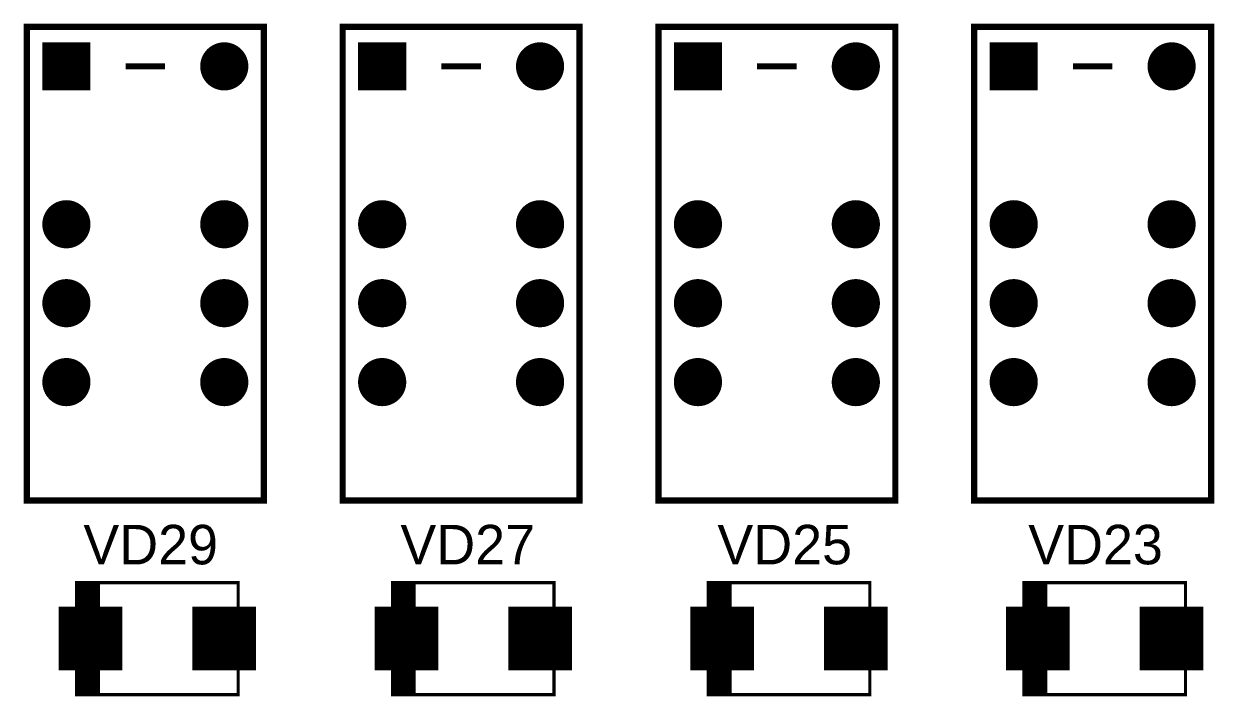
# Model space of a CAD drawing. Extents: x 25 to 880, y 8 to 306.
# Drawn here: x 117.92 to 165.79, y 149.16 to 176.2 of the extents above; entities that cross this region are included whole.
import ezdxf
from ezdxf.enums import TextEntityAlignment as Align

# ---------------------------------------------------------------- set-up
doc = ezdxf.new("R2010")
doc.units = 0
doc.header["$MEASUREMENT"] = 0
doc.layers.add('TOP', color=7, linetype='Continuous')

msp = doc.modelspace()

# ---------------------------------------------------------------- linework, layer by layer
at = {"layer": 'TOP'}
for points, const_width in [([(118.041, 176.0778), (127.566, 176.0778), (127.566, 157.0278), (118.041, 157.0278)], 0.25), ([(130.741, 176.0778), (140.266, 176.0778), (140.266, 157.0278), (130.741, 157.0278)], 0.25), ([(143.441, 176.0778), (152.966, 176.0778), (152.966, 157.0278), (143.441, 157.0278)], 0.25), ([(156.141, 176.0778), (165.666, 176.0778), (165.666, 157.0278), (156.141, 157.0278)], 0.25), ([(118.7222, 175.3965), (120.5347, 175.3965), (120.5347, 173.584), (118.7222, 173.584)], 0.125), ([(131.4222, 175.3965), (133.2347, 175.3965), (133.2347, 173.584), (131.4222, 173.584)], 0.125), ([(144.1222, 175.3965), (145.9347, 175.3965), (145.9347, 173.584), (144.1222, 173.584)], 0.125), ([(156.8222, 175.3965), (158.6347, 175.3965), (158.6347, 173.584), (156.8222, 173.584)], 0.125), ([(120.041, 149.219), (120.041, 153.724), (126.541, 153.724), (126.541, 149.219)], 0.125), ([(132.741, 149.219), (132.741, 153.724), (139.241, 153.724), (139.241, 149.219)], 0.125), ([(145.441, 149.219), (145.441, 153.724), (151.941, 153.724), (151.941, 149.219)], 0.125), ([(158.141, 149.219), (158.141, 153.724), (164.641, 153.724), (164.641, 149.219)], 0.125), ([(119.3847, 152.6903), (121.8222, 152.6903), (121.8222, 150.2528), (119.3847, 150.2528)], 0.125), ([(124.7597, 152.6903), (127.1972, 152.6903), (127.1972, 150.2528), (124.7597, 150.2528)], 0.125), ([(132.0847, 152.6903), (134.5222, 152.6903), (134.5222, 150.2528), (132.0847, 150.2528)], 0.125), ([(137.4597, 152.6903), (139.8972, 152.6903), (139.8972, 150.2528), (137.4597, 150.2528)], 0.125), ([(144.7847, 152.6903), (147.2222, 152.6903), (147.2222, 150.2528), (144.7847, 150.2528)], 0.125), ([(150.1597, 152.6903), (152.5972, 152.6903), (152.5972, 150.2528), (150.1597, 150.2528)], 0.125), ([(157.4847, 152.6903), (159.9222, 152.6903), (159.9222, 150.2528), (157.4847, 150.2528)], 0.125), ([(162.8597, 152.6903), (165.2972, 152.6903), (165.2972, 150.2528), (162.8597, 150.2528)], 0.125)]:
    msp.add_lwpolyline(points, close=True, dxfattribs=dict(at, const_width=const_width))
for points, const_width in [([(118.8035, 175.3965), (118.8035, 173.584)], 0.125), ([(118.9285, 175.3965), (118.9285, 173.584)], 0.125), ([(119.0535, 175.3965), (119.0535, 173.584)], 0.125), ([(119.1785, 175.3965), (119.1785, 173.584)], 0.125), ([(119.3035, 175.3965), (119.3035, 173.584)], 0.125), ([(119.4285, 175.3965), (119.4285, 173.584)], 0.125), ([(119.5535, 175.3965), (119.5535, 173.584)], 0.125), ([(119.6785, 175.3965), (119.6785, 173.584)], 0.125), ([(119.8035, 175.3965), (119.8035, 173.584)], 0.125), ([(119.9285, 175.3965), (119.9285, 173.584)], 0.125), ([(120.0535, 175.3965), (120.0535, 173.584)], 0.125), ([(120.1785, 175.3965), (120.1785, 173.584)], 0.125), ([(120.3035, 175.3965), (120.3035, 173.584)], 0.125), ([(120.4285, 175.3965), (120.4285, 173.584)], 0.125), ([(125.4285, 175.2103), (125.4285, 173.7703)], 0.125), ([(125.5535, 175.2903), (125.5535, 173.6903)], 0.125), ([(125.6785, 175.3453), (125.6785, 173.6353)], 0.125), ([(125.8035, 175.379), (125.8035, 173.6015)], 0.125), ([(125.9285, 175.394), (125.9285, 173.5865)], 0.125), ([(126.0535, 175.3928), (126.0535, 173.5878)], 0.125), ([(126.1785, 175.374), (126.1785, 173.6065)], 0.125), ([(126.3035, 175.3353), (126.3035, 173.6453)], 0.125), ([(126.4285, 175.2765), (126.4285, 173.704)], 0.125), ([(126.5535, 175.1903), (126.5535, 173.7903)], 0.125), ([(131.4285, 175.3965), (131.4285, 173.584)], 0.125), ([(131.5535, 175.3965), (131.5535, 173.584)], 0.125), ([(131.6785, 175.3965), (131.6785, 173.584)], 0.125), ([(131.8035, 175.3965), (131.8035, 173.584)], 0.125), ([(131.9285, 175.3965), (131.9285, 173.584)], 0.125), ([(132.0535, 175.3965), (132.0535, 173.584)], 0.125), ([(132.1785, 175.3965), (132.1785, 173.584)], 0.125), ([(132.3035, 175.3965), (132.3035, 173.584)], 0.125), ([(132.4285, 175.3965), (132.4285, 173.584)], 0.125), ([(132.5535, 175.3965), (132.5535, 173.584)], 0.125), ([(132.6785, 175.3965), (132.6785, 173.584)], 0.125), ([(132.8035, 175.3965), (132.8035, 173.584)], 0.125), ([(132.9285, 175.3965), (132.9285, 173.584)], 0.125), ([(133.0535, 175.3965), (133.0535, 173.584)], 0.125), ([(133.1785, 175.3965), (133.1785, 173.584)], 0.125), ([(138.1785, 175.2453), (138.1785, 173.7353)], 0.125), ([(138.3035, 175.3153), (138.3035, 173.6653)], 0.125), ([(138.4285, 175.3603), (138.4285, 173.6203)], 0.125), ([(138.5535, 175.3878), (138.5535, 173.5928)], 0.125), ([(138.6785, 175.3965), (138.6785, 173.584)], 0.125), ([(138.8035, 175.3878), (138.8035, 173.5928)], 0.125), ([(138.9285, 175.3603), (138.9285, 173.6203)], 0.125), ([(139.0535, 175.3153), (139.0535, 173.6653)], 0.125), ([(139.1785, 175.2453), (139.1785, 173.7353)], 0.125), ([(144.1785, 175.3965), (144.1785, 173.584)], 0.125), ([(144.3035, 175.3965), (144.3035, 173.584)], 0.125), ([(144.4285, 175.3965), (144.4285, 173.584)], 0.125), ([(144.5535, 175.3965), (144.5535, 173.584)], 0.125), ([(144.6785, 175.3965), (144.6785, 173.584)], 0.125), ([(144.8035, 175.3965), (144.8035, 173.584)], 0.125), ([(144.9285, 175.3965), (144.9285, 173.584)], 0.125), ([(145.0535, 175.3965), (145.0535, 173.584)], 0.125), ([(145.1785, 175.3965), (145.1785, 173.584)], 0.125), ([(145.3035, 175.3965), (145.3035, 173.584)], 0.125), ([(145.4285, 175.3965), (145.4285, 173.584)], 0.125), ([(145.5535, 175.3965), (145.5535, 173.584)], 0.125), ([(145.6785, 175.3965), (145.6785, 173.584)], 0.125), ([(145.8035, 175.3965), (145.8035, 173.584)], 0.125), ([(145.9285, 175.3965), (145.9285, 173.584)], 0.125), ([(150.8035, 175.1903), (150.8035, 173.7903)], 0.125), ([(150.9285, 175.2765), (150.9285, 173.704)], 0.125), ([(151.0535, 175.3353), (151.0535, 173.6453)], 0.125), ([(151.1785, 175.374), (151.1785, 173.6065)], 0.125), ([(151.3035, 175.3928), (151.3035, 173.5878)], 0.125), ([(151.4285, 175.394), (151.4285, 173.5865)], 0.125), ([(151.5535, 175.379), (151.5535, 173.6015)], 0.125), ([(151.6785, 175.3453), (151.6785, 173.6353)], 0.125), ([(151.8035, 175.2903), (151.8035, 173.6903)], 0.125), ([(151.9285, 175.2103), (151.9285, 173.7703)], 0.125), ([(156.9285, 175.3965), (156.9285, 173.584)], 0.125), ([(157.0535, 175.3965), (157.0535, 173.584)], 0.125), ([(157.1785, 175.3965), (157.1785, 173.584)], 0.125), ([(157.3035, 175.3965), (157.3035, 173.584)], 0.125), ([(157.4285, 175.3965), (157.4285, 173.584)], 0.125), ([(157.5535, 175.3965), (157.5535, 173.584)], 0.125), ([(157.6785, 175.3965), (157.6785, 173.584)], 0.125), ([(157.8035, 175.3965), (157.8035, 173.584)], 0.125), ([(157.9285, 175.3965), (157.9285, 173.584)], 0.125), ([(158.0535, 175.3965), (158.0535, 173.584)], 0.125), ([(158.1785, 175.3965), (158.1785, 173.584)], 0.125), ([(158.3035, 175.3965), (158.3035, 173.584)], 0.125), ([(158.4285, 175.3965), (158.4285, 173.584)], 0.125), ([(158.5535, 175.3965), (158.5535, 173.584)], 0.125), ([(163.5535, 175.2278), (163.5535, 173.7528)], 0.125), ([(163.6785, 175.3028), (163.6785, 173.6778)], 0.125), ([(163.8035, 175.3528), (163.8035, 173.6278)], 0.125), ([(163.9285, 175.384), (163.9285, 173.5965)], 0.125), ([(164.0535, 175.3953), (164.0535, 173.5853)], 0.125), ([(164.1785, 175.3903), (164.1785, 173.5903)], 0.125), ([(164.3035, 175.3678), (164.3035, 173.6128)], 0.125), ([(164.4285, 175.3253), (164.4285, 173.6553)], 0.125), ([(164.5535, 175.2615), (164.5535, 173.719)], 0.125), ([(164.6785, 175.169), (164.6785, 173.8115)], 0.125), ([(125.1785, 174.9153), (125.1785, 174.0653)], 0.125), ([(125.3035, 175.094), (125.3035, 173.8865)], 0.125), ([(126.6785, 175.0653), (126.6785, 173.9153)], 0.125), ([(126.8035, 174.8653), (126.8035, 174.1153)], 0.125), ([(137.8035, 174.7253), (137.8035, 174.2553)], 0.125), ([(137.9285, 174.9978), (137.9285, 173.9828)], 0.125), ([(138.0535, 175.1465), (138.0535, 173.834)], 0.125), ([(139.3035, 175.1465), (139.3035, 173.834)], 0.125), ([(139.4285, 174.9978), (139.4285, 173.9828)], 0.125), ([(139.5535, 174.7253), (139.5535, 174.2553)], 0.125), ([(150.5535, 174.8653), (150.5535, 174.1153)], 0.125), ([(150.6785, 175.0653), (150.6785, 173.9153)], 0.125), ([(152.0535, 175.094), (152.0535, 173.8865)], 0.125), ([(152.1785, 174.9153), (152.1785, 174.0653)], 0.125), ([(163.3035, 174.959), (163.3035, 174.0215)], 0.125), ([(163.4285, 175.1215), (163.4285, 173.859)], 0.125), ([(164.8035, 175.034), (164.8035, 173.9465)], 0.125), ([(164.9285, 174.804), (164.9285, 174.1765)], 0.125), ([(122.0097, 174.4903), (123.5972, 174.4903)], 0.25), ([(134.7097, 174.4903), (136.2972, 174.4903)], 0.25), ([(147.4097, 174.4903), (148.9972, 174.4903)], 0.25), ([(160.1097, 174.4903), (161.6972, 174.4903)], 0.25), ([(163.1785, 174.5965), (163.1785, 174.384)], 0.125), ([(119.3035, 168.9853), (119.3035, 167.2953)], 0.125), ([(119.4285, 169.024), (119.4285, 167.2565)], 0.125), ([(119.5535, 169.0428), (119.5535, 167.2378)], 0.125), ([(119.6785, 169.044), (119.6785, 167.2365)], 0.125), ([(119.8035, 169.029), (119.8035, 167.2515)], 0.125), ([(119.9285, 168.9953), (119.9285, 167.2853)], 0.125), ([(120.0535, 168.9403), (120.0535, 167.3403)], 0.125), ([(125.5535, 168.9403), (125.5535, 167.3403)], 0.125), ([(125.6785, 168.9953), (125.6785, 167.2853)], 0.125), ([(125.8035, 169.029), (125.8035, 167.2515)], 0.125), ([(125.9285, 169.044), (125.9285, 167.2365)], 0.125), ([(126.0535, 169.0428), (126.0535, 167.2378)], 0.125), ([(126.1785, 169.024), (126.1785, 167.2565)], 0.125), ([(126.3035, 168.9853), (126.3035, 167.2953)], 0.125), ([(131.9285, 168.9528), (131.9285, 167.3278)], 0.125), ([(132.0535, 169.0028), (132.0535, 167.2778)], 0.125), ([(132.1785, 169.034), (132.1785, 167.2465)], 0.125), ([(132.3035, 169.0453), (132.3035, 167.2353)], 0.125), ([(132.4285, 169.0403), (132.4285, 167.2403)], 0.125), ([(132.5535, 169.0178), (132.5535, 167.2628)], 0.125), ([(132.6785, 168.9753), (132.6785, 167.3053)], 0.125), ([(138.3035, 168.9653), (138.3035, 167.3153)], 0.125), ([(138.4285, 169.0103), (138.4285, 167.2703)], 0.125), ([(138.5535, 169.0378), (138.5535, 167.2428)], 0.125), ([(138.6785, 169.0465), (138.6785, 167.234)], 0.125), ([(138.8035, 169.0378), (138.8035, 167.2428)], 0.125), ([(138.9285, 169.0103), (138.9285, 167.2703)], 0.125), ([(139.0535, 168.9653), (139.0535, 167.3153)], 0.125), ([(144.6785, 168.9753), (144.6785, 167.3053)], 0.125), ([(144.8035, 169.0178), (144.8035, 167.2628)], 0.125), ([(144.9285, 169.0403), (144.9285, 167.2403)], 0.125), ([(145.0535, 169.0453), (145.0535, 167.2353)], 0.125), ([(145.1785, 169.034), (145.1785, 167.2465)], 0.125), ([(145.3035, 169.0028), (145.3035, 167.2778)], 0.125), ([(145.4285, 168.9528), (145.4285, 167.3278)], 0.125), ([(151.0535, 168.9853), (151.0535, 167.2953)], 0.125), ([(151.1785, 169.024), (151.1785, 167.2565)], 0.125), ([(151.3035, 169.0428), (151.3035, 167.2378)], 0.125), ([(151.4285, 169.044), (151.4285, 167.2365)], 0.125), ([(151.5535, 169.029), (151.5535, 167.2515)], 0.125), ([(151.6785, 168.9953), (151.6785, 167.2853)], 0.125), ([(151.8035, 168.9403), (151.8035, 167.3403)], 0.125), ([(157.3035, 168.9403), (157.3035, 167.3403)], 0.125), ([(157.4285, 168.9953), (157.4285, 167.2853)], 0.125), ([(157.5535, 169.029), (157.5535, 167.2515)], 0.125), ([(157.6785, 169.044), (157.6785, 167.2365)], 0.125), ([(157.8035, 169.0428), (157.8035, 167.2378)], 0.125), ([(157.9285, 169.024), (157.9285, 167.2565)], 0.125), ([(158.0535, 168.9853), (158.0535, 167.2953)], 0.125), ([(163.6785, 168.9528), (163.6785, 167.3278)], 0.125), ([(163.8035, 169.0028), (163.8035, 167.2778)], 0.125), ([(163.9285, 169.034), (163.9285, 167.2465)], 0.125), ([(164.0535, 169.0453), (164.0535, 167.2353)], 0.125), ([(164.1785, 169.0403), (164.1785, 167.2403)], 0.125), ([(164.3035, 169.0178), (164.3035, 167.2628)], 0.125), ([(164.4285, 168.9753), (164.4285, 167.3053)], 0.125), ([(118.8035, 168.5153), (118.8035, 167.7653)], 0.125), ([(118.9285, 168.7153), (118.9285, 167.5653)], 0.125), ([(119.0535, 168.8403), (119.0535, 167.4403)], 0.125), ([(119.1785, 168.9265), (119.1785, 167.354)], 0.125), ([(120.1785, 168.8603), (120.1785, 167.4203)], 0.125), ([(120.3035, 168.744), (120.3035, 167.5365)], 0.125), ([(120.4285, 168.5653), (120.4285, 167.7153)], 0.125), ([(125.1785, 168.5653), (125.1785, 167.7153)], 0.125), ([(125.3035, 168.744), (125.3035, 167.5365)], 0.125), ([(125.4285, 168.8603), (125.4285, 167.4203)], 0.125), ([(126.4285, 168.9265), (126.4285, 167.354)], 0.125), ([(126.5535, 168.8403), (126.5535, 167.4403)], 0.125), ([(126.6785, 168.7153), (126.6785, 167.5653)], 0.125), ([(126.8035, 168.5153), (126.8035, 167.7653)], 0.125), ([(131.5535, 168.609), (131.5535, 167.6715)], 0.125), ([(131.6785, 168.7715), (131.6785, 167.509)], 0.125), ([(131.8035, 168.8778), (131.8035, 167.4028)], 0.125), ([(132.8035, 168.9115), (132.8035, 167.369)], 0.125), ([(132.9285, 168.819), (132.9285, 167.4615)], 0.125), ([(133.0535, 168.684), (133.0535, 167.5965)], 0.125), ([(137.9285, 168.6478), (137.9285, 167.6328)], 0.125), ([(138.0535, 168.7965), (138.0535, 167.484)], 0.125), ([(138.1785, 168.8953), (138.1785, 167.3853)], 0.125), ([(139.1785, 168.8953), (139.1785, 167.3853)], 0.125), ([(139.3035, 168.7965), (139.3035, 167.484)], 0.125), ([(139.4285, 168.6478), (139.4285, 167.6328)], 0.125), ([(144.3035, 168.684), (144.3035, 167.5965)], 0.125), ([(144.4285, 168.819), (144.4285, 167.4615)], 0.125), ([(144.5535, 168.9115), (144.5535, 167.369)], 0.125), ([(145.5535, 168.8778), (145.5535, 167.4028)], 0.125), ([(145.6785, 168.7715), (145.6785, 167.509)], 0.125), ([(145.8035, 168.609), (145.8035, 167.6715)], 0.125), ([(150.5535, 168.5153), (150.5535, 167.7653)], 0.125), ([(150.6785, 168.7153), (150.6785, 167.5653)], 0.125), ([(150.8035, 168.8403), (150.8035, 167.4403)], 0.125), ([(150.9285, 168.9265), (150.9285, 167.354)], 0.125), ([(151.9285, 168.8603), (151.9285, 167.4203)], 0.125), ([(152.0535, 168.744), (152.0535, 167.5365)], 0.125), ([(152.1785, 168.5653), (152.1785, 167.7153)], 0.125), ([(156.9285, 168.5653), (156.9285, 167.7153)], 0.125), ([(157.0535, 168.744), (157.0535, 167.5365)], 0.125), ([(157.1785, 168.8603), (157.1785, 167.4203)], 0.125), ([(158.1785, 168.9265), (158.1785, 167.354)], 0.125), ([(158.3035, 168.8403), (158.3035, 167.4403)], 0.125), ([(158.4285, 168.7153), (158.4285, 167.5653)], 0.125), ([(158.5535, 168.5153), (158.5535, 167.7653)], 0.125), ([(163.3035, 168.609), (163.3035, 167.6715)], 0.125), ([(163.4285, 168.7715), (163.4285, 167.509)], 0.125), ([(163.5535, 168.8778), (163.5535, 167.4028)], 0.125), ([(164.5535, 168.9115), (164.5535, 167.369)], 0.125), ([(164.6785, 168.819), (164.6785, 167.4615)], 0.125), ([(164.8035, 168.684), (164.8035, 167.5965)], 0.125), ([(131.4285, 168.2465), (131.4285, 168.034)], 0.125), ([(133.1785, 168.454), (133.1785, 167.8265)], 0.125), ([(137.8035, 168.3753), (137.8035, 167.9053)], 0.125), ([(139.5535, 168.3753), (139.5535, 167.9053)], 0.125), ([(144.1785, 168.454), (144.1785, 167.8265)], 0.125), ([(145.9285, 168.2465), (145.9285, 168.034)], 0.125), ([(163.1785, 168.2465), (163.1785, 168.034)], 0.125), ([(164.9285, 168.454), (164.9285, 167.8265)], 0.125), ([(119.0535, 165.6653), (119.0535, 164.2653)], 0.125), ([(119.1785, 165.7515), (119.1785, 164.179)], 0.125), ([(119.3035, 165.8103), (119.3035, 164.1203)], 0.125), ([(119.4285, 165.849), (119.4285, 164.0815)], 0.125), ([(119.5535, 165.8678), (119.5535, 164.0628)], 0.125), ([(119.6785, 165.869), (119.6785, 164.0615)], 0.125), ([(119.8035, 165.854), (119.8035, 164.0765)], 0.125), ([(119.9285, 165.8203), (119.9285, 164.1103)], 0.125), ([(120.0535, 165.7653), (120.0535, 164.1653)], 0.125), ([(120.1785, 165.6853), (120.1785, 164.2453)], 0.125), ([(125.4285, 165.6853), (125.4285, 164.2453)], 0.125), ([(125.5535, 165.7653), (125.5535, 164.1653)], 0.125), ([(125.6785, 165.8203), (125.6785, 164.1103)], 0.125), ([(125.8035, 165.854), (125.8035, 164.0765)], 0.125), ([(125.9285, 165.869), (125.9285, 164.0615)], 0.125), ([(126.0535, 165.8678), (126.0535, 164.0628)], 0.125), ([(126.1785, 165.849), (126.1785, 164.0815)], 0.125), ([(126.3035, 165.8103), (126.3035, 164.1203)], 0.125), ([(126.4285, 165.7515), (126.4285, 164.179)], 0.125), ([(126.5535, 165.6653), (126.5535, 164.2653)], 0.125), ([(131.6785, 165.5965), (131.6785, 164.334)], 0.125), ([(131.8035, 165.7028), (131.8035, 164.2278)], 0.125), ([(131.9285, 165.7778), (131.9285, 164.1528)], 0.125), ([(132.0535, 165.8278), (132.0535, 164.1028)], 0.125), ([(132.1785, 165.859), (132.1785, 164.0715)], 0.125), ([(132.3035, 165.8703), (132.3035, 164.0603)], 0.125), ([(132.4285, 165.8653), (132.4285, 164.0653)], 0.125), ([(132.5535, 165.8428), (132.5535, 164.0878)], 0.125), ([(132.6785, 165.8003), (132.6785, 164.1303)], 0.125), ([(132.8035, 165.7365), (132.8035, 164.194)], 0.125), ([(132.9285, 165.644), (132.9285, 164.2865)], 0.125), ([(138.0535, 165.6215), (138.0535, 164.309)], 0.125), ([(138.1785, 165.7203), (138.1785, 164.2103)], 0.125), ([(138.3035, 165.7903), (138.3035, 164.1403)], 0.125), ([(138.4285, 165.8353), (138.4285, 164.0953)], 0.125), ([(138.5535, 165.8628), (138.5535, 164.0678)], 0.125), ([(138.6785, 165.8715), (138.6785, 164.059)], 0.125), ([(138.8035, 165.8628), (138.8035, 164.0678)], 0.125), ([(138.9285, 165.8353), (138.9285, 164.0953)], 0.125), ([(139.0535, 165.7903), (139.0535, 164.1403)], 0.125), ([(139.1785, 165.7203), (139.1785, 164.2103)], 0.125), ([(139.3035, 165.6215), (139.3035, 164.309)], 0.125), ([(144.4285, 165.644), (144.4285, 164.2865)], 0.125), ([(144.5535, 165.7365), (144.5535, 164.194)], 0.125), ([(144.6785, 165.8003), (144.6785, 164.1303)], 0.125), ([(144.8035, 165.8428), (144.8035, 164.0878)], 0.125), ([(144.9285, 165.8653), (144.9285, 164.0653)], 0.125), ([(145.0535, 165.8703), (145.0535, 164.0603)], 0.125), ([(145.1785, 165.859), (145.1785, 164.0715)], 0.125), ([(145.3035, 165.8278), (145.3035, 164.1028)], 0.125), ([(145.4285, 165.7778), (145.4285, 164.1528)], 0.125), ([(145.5535, 165.7028), (145.5535, 164.2278)], 0.125), ([(145.6785, 165.5965), (145.6785, 164.334)], 0.125), ([(150.8035, 165.6653), (150.8035, 164.2653)], 0.125), ([(150.9285, 165.7515), (150.9285, 164.179)], 0.125), ([(151.0535, 165.8103), (151.0535, 164.1203)], 0.125), ([(151.1785, 165.849), (151.1785, 164.0815)], 0.125), ([(151.3035, 165.8678), (151.3035, 164.0628)], 0.125), ([(151.4285, 165.869), (151.4285, 164.0615)], 0.125), ([(151.5535, 165.854), (151.5535, 164.0765)], 0.125), ([(151.6785, 165.8203), (151.6785, 164.1103)], 0.125), ([(151.8035, 165.7653), (151.8035, 164.1653)], 0.125), ([(151.9285, 165.6853), (151.9285, 164.2453)], 0.125), ([(157.1785, 165.6853), (157.1785, 164.2453)], 0.125), ([(157.3035, 165.7653), (157.3035, 164.1653)], 0.125), ([(157.4285, 165.8203), (157.4285, 164.1103)], 0.125), ([(157.5535, 165.854), (157.5535, 164.0765)], 0.125), ([(157.6785, 165.869), (157.6785, 164.0615)], 0.125), ([(157.8035, 165.8678), (157.8035, 164.0628)], 0.125), ([(157.9285, 165.849), (157.9285, 164.0815)], 0.125), ([(158.0535, 165.8103), (158.0535, 164.1203)], 0.125), ([(158.1785, 165.7515), (158.1785, 164.179)], 0.125), ([(158.3035, 165.6653), (158.3035, 164.2653)], 0.125), ([(163.4285, 165.5965), (163.4285, 164.334)], 0.125), ([(163.5535, 165.7028), (163.5535, 164.2278)], 0.125), ([(163.6785, 165.7778), (163.6785, 164.1528)], 0.125), ([(163.8035, 165.8278), (163.8035, 164.1028)], 0.125), ([(163.9285, 165.859), (163.9285, 164.0715)], 0.125), ([(164.0535, 165.8703), (164.0535, 164.0603)], 0.125), ([(164.1785, 165.8653), (164.1785, 164.0653)], 0.125), ([(164.3035, 165.8428), (164.3035, 164.0878)], 0.125), ([(164.4285, 165.8003), (164.4285, 164.1303)], 0.125), ([(164.5535, 165.7365), (164.5535, 164.194)], 0.125), ([(164.6785, 165.644), (164.6785, 164.2865)], 0.125), ([(118.8035, 165.3403), (118.8035, 164.5903)], 0.125), ([(118.9285, 165.5403), (118.9285, 164.3903)], 0.125), ([(120.3035, 165.569), (120.3035, 164.3615)], 0.125), ([(120.4285, 165.3903), (120.4285, 164.5403)], 0.125), ([(125.1785, 165.3903), (125.1785, 164.5403)], 0.125), ([(125.3035, 165.569), (125.3035, 164.3615)], 0.125), ([(126.6785, 165.5403), (126.6785, 164.3903)], 0.125), ([(126.8035, 165.3403), (126.8035, 164.5903)], 0.125), ([(131.5535, 165.434), (131.5535, 164.4965)], 0.125), ([(133.0535, 165.509), (133.0535, 164.4215)], 0.125), ([(133.1785, 165.279), (133.1785, 164.6515)], 0.125), ([(137.8035, 165.2003), (137.8035, 164.7303)], 0.125), ([(137.9285, 165.4728), (137.9285, 164.4578)], 0.125), ([(139.4285, 165.4728), (139.4285, 164.4578)], 0.125), ([(139.5535, 165.2003), (139.5535, 164.7303)], 0.125), ([(144.1785, 165.279), (144.1785, 164.6515)], 0.125), ([(144.3035, 165.509), (144.3035, 164.4215)], 0.125), ([(145.8035, 165.434), (145.8035, 164.4965)], 0.125), ([(150.5535, 165.3403), (150.5535, 164.5903)], 0.125), ([(150.6785, 165.5403), (150.6785, 164.3903)], 0.125), ([(152.0535, 165.569), (152.0535, 164.3615)], 0.125), ([(152.1785, 165.3903), (152.1785, 164.5403)], 0.125), ([(156.9285, 165.3903), (156.9285, 164.5403)], 0.125), ([(157.0535, 165.569), (157.0535, 164.3615)], 0.125), ([(158.4285, 165.5403), (158.4285, 164.3903)], 0.125), ([(158.5535, 165.3403), (158.5535, 164.5903)], 0.125), ([(163.3035, 165.434), (163.3035, 164.4965)], 0.125), ([(164.8035, 165.509), (164.8035, 164.4215)], 0.125), ([(164.9285, 165.279), (164.9285, 164.6515)], 0.125), ([(131.4285, 165.0715), (131.4285, 164.859)], 0.125), ([(145.9285, 165.0715), (145.9285, 164.859)], 0.125), ([(163.1785, 165.0715), (163.1785, 164.859)], 0.125), ([(118.9285, 162.3653), (118.9285, 161.2153)], 0.125), ([(119.0535, 162.4903), (119.0535, 161.0903)], 0.125), ([(119.1785, 162.5765), (119.1785, 161.004)], 0.125), ([(119.3035, 162.6353), (119.3035, 160.9453)], 0.125), ([(119.4285, 162.674), (119.4285, 160.9065)], 0.125), ([(119.5535, 162.6928), (119.5535, 160.8878)], 0.125), ([(119.6785, 162.694), (119.6785, 160.8865)], 0.125), ([(119.8035, 162.679), (119.8035, 160.9015)], 0.125), ([(119.9285, 162.6453), (119.9285, 160.9353)], 0.125), ([(120.0535, 162.5903), (120.0535, 160.9903)], 0.125), ([(120.1785, 162.5103), (120.1785, 161.0703)], 0.125), ([(120.3035, 162.394), (120.3035, 161.1865)], 0.125), ([(125.3035, 162.394), (125.3035, 161.1865)], 0.125), ([(125.4285, 162.5103), (125.4285, 161.0703)], 0.125), ([(125.5535, 162.5903), (125.5535, 160.9903)], 0.125), ([(125.6785, 162.6453), (125.6785, 160.9353)], 0.125), ([(125.8035, 162.679), (125.8035, 160.9015)], 0.125), ([(125.9285, 162.694), (125.9285, 160.8865)], 0.125), ([(126.0535, 162.6928), (126.0535, 160.8878)], 0.125), ([(126.1785, 162.674), (126.1785, 160.9065)], 0.125), ([(126.3035, 162.6353), (126.3035, 160.9453)], 0.125), ([(126.4285, 162.5765), (126.4285, 161.004)], 0.125), ([(126.5535, 162.4903), (126.5535, 161.0903)], 0.125), ([(126.6785, 162.3653), (126.6785, 161.2153)], 0.125), ([(131.5535, 162.259), (131.5535, 161.3215)], 0.125), ([(131.6785, 162.4215), (131.6785, 161.159)], 0.125), ([(131.8035, 162.5278), (131.8035, 161.0528)], 0.125), ([(131.9285, 162.6028), (131.9285, 160.9778)], 0.125), ([(132.0535, 162.6528), (132.0535, 160.9278)], 0.125), ([(132.1785, 162.684), (132.1785, 160.8965)], 0.125), ([(132.3035, 162.6953), (132.3035, 160.8853)], 0.125), ([(132.4285, 162.6903), (132.4285, 160.8903)], 0.125), ([(132.5535, 162.6678), (132.5535, 160.9128)], 0.125), ([(132.6785, 162.6253), (132.6785, 160.9553)], 0.125), ([(132.8035, 162.5615), (132.8035, 161.019)], 0.125), ([(132.9285, 162.469), (132.9285, 161.1115)], 0.125), ([(133.0535, 162.334), (133.0535, 161.2465)], 0.125), ([(137.9285, 162.2978), (137.9285, 161.2828)], 0.125), ([(138.0535, 162.4465), (138.0535, 161.134)], 0.125), ([(138.1785, 162.5453), (138.1785, 161.0353)], 0.125), ([(138.3035, 162.6153), (138.3035, 160.9653)], 0.125), ([(138.4285, 162.6603), (138.4285, 160.9203)], 0.125), ([(138.5535, 162.6878), (138.5535, 160.8928)], 0.125), ([(138.6785, 162.6965), (138.6785, 160.884)], 0.125), ([(138.8035, 162.6878), (138.8035, 160.8928)], 0.125), ([(138.9285, 162.6603), (138.9285, 160.9203)], 0.125), ([(139.0535, 162.6153), (139.0535, 160.9653)], 0.125), ([(139.1785, 162.5453), (139.1785, 161.0353)], 0.125), ([(139.3035, 162.4465), (139.3035, 161.134)], 0.125), ([(139.4285, 162.2978), (139.4285, 161.2828)], 0.125), ([(144.3035, 162.334), (144.3035, 161.2465)], 0.125), ([(144.4285, 162.469), (144.4285, 161.1115)], 0.125), ([(144.5535, 162.5615), (144.5535, 161.019)], 0.125), ([(144.6785, 162.6253), (144.6785, 160.9553)], 0.125), ([(144.8035, 162.6678), (144.8035, 160.9128)], 0.125), ([(144.9285, 162.6903), (144.9285, 160.8903)], 0.125), ([(145.0535, 162.6953), (145.0535, 160.8853)], 0.125), ([(145.1785, 162.684), (145.1785, 160.8965)], 0.125), ([(145.3035, 162.6528), (145.3035, 160.9278)], 0.125), ([(145.4285, 162.6028), (145.4285, 160.9778)], 0.125), ([(145.5535, 162.5278), (145.5535, 161.0528)], 0.125), ([(145.6785, 162.4215), (145.6785, 161.159)], 0.125), ([(145.8035, 162.259), (145.8035, 161.3215)], 0.125), ([(150.6785, 162.3653), (150.6785, 161.2153)], 0.125), ([(150.8035, 162.4903), (150.8035, 161.0903)], 0.125), ([(150.9285, 162.5765), (150.9285, 161.004)], 0.125), ([(151.0535, 162.6353), (151.0535, 160.9453)], 0.125), ([(151.1785, 162.674), (151.1785, 160.9065)], 0.125), ([(151.3035, 162.6928), (151.3035, 160.8878)], 0.125), ([(151.4285, 162.694), (151.4285, 160.8865)], 0.125), ([(151.5535, 162.679), (151.5535, 160.9015)], 0.125), ([(151.6785, 162.6453), (151.6785, 160.9353)], 0.125), ([(151.8035, 162.5903), (151.8035, 160.9903)], 0.125), ([(151.9285, 162.5103), (151.9285, 161.0703)], 0.125), ([(152.0535, 162.394), (152.0535, 161.1865)], 0.125), ([(157.0535, 162.394), (157.0535, 161.1865)], 0.125), ([(157.1785, 162.5103), (157.1785, 161.0703)], 0.125), ([(157.3035, 162.5903), (157.3035, 160.9903)], 0.125), ([(157.4285, 162.6453), (157.4285, 160.9353)], 0.125), ([(157.5535, 162.679), (157.5535, 160.9015)], 0.125), ([(157.6785, 162.694), (157.6785, 160.8865)], 0.125), ([(157.8035, 162.6928), (157.8035, 160.8878)], 0.125), ([(157.9285, 162.674), (157.9285, 160.9065)], 0.125), ([(158.0535, 162.6353), (158.0535, 160.9453)], 0.125), ([(158.1785, 162.5765), (158.1785, 161.004)], 0.125), ([(158.3035, 162.4903), (158.3035, 161.0903)], 0.125), ([(158.4285, 162.3653), (158.4285, 161.2153)], 0.125), ([(163.3035, 162.259), (163.3035, 161.3215)], 0.125), ([(163.4285, 162.4215), (163.4285, 161.159)], 0.125), ([(163.5535, 162.5278), (163.5535, 161.0528)], 0.125), ([(163.6785, 162.6028), (163.6785, 160.9778)], 0.125), ([(163.8035, 162.6528), (163.8035, 160.9278)], 0.125), ([(163.9285, 162.684), (163.9285, 160.8965)], 0.125), ([(164.0535, 162.6953), (164.0535, 160.8853)], 0.125), ([(164.1785, 162.6903), (164.1785, 160.8903)], 0.125), ([(164.3035, 162.6678), (164.3035, 160.9128)], 0.125), ([(164.4285, 162.6253), (164.4285, 160.9553)], 0.125), ([(164.5535, 162.5615), (164.5535, 161.019)], 0.125), ([(164.6785, 162.469), (164.6785, 161.1115)], 0.125), ([(164.8035, 162.334), (164.8035, 161.2465)], 0.125), ([(118.8035, 162.1653), (118.8035, 161.4153)], 0.125), ([(120.4285, 162.2153), (120.4285, 161.3653)], 0.125), ([(125.1785, 162.2153), (125.1785, 161.3653)], 0.125), ([(126.8035, 162.1653), (126.8035, 161.4153)], 0.125), ([(131.4285, 161.8965), (131.4285, 161.684)], 0.125), ([(133.1785, 162.104), (133.1785, 161.4765)], 0.125), ([(137.8035, 162.0253), (137.8035, 161.5553)], 0.125), ([(139.5535, 162.0253), (139.5535, 161.5553)], 0.125), ([(144.1785, 162.104), (144.1785, 161.4765)], 0.125), ([(145.9285, 161.8965), (145.9285, 161.684)], 0.125), ([(150.5535, 162.1653), (150.5535, 161.4153)], 0.125), ([(152.1785, 162.2153), (152.1785, 161.3653)], 0.125), ([(156.9285, 162.2153), (156.9285, 161.3653)], 0.125), ([(158.5535, 162.1653), (158.5535, 161.4153)], 0.125), ([(163.1785, 161.8965), (163.1785, 161.684)], 0.125), ([(164.9285, 162.104), (164.9285, 161.4765)], 0.125), ([(120.166, 149.219), (120.166, 153.724)], 0.125), ([(120.291, 149.219), (120.291, 153.724)], 0.125), ([(120.416, 149.219), (120.416, 153.724)], 0.125), ([(120.541, 149.219), (120.541, 153.724)], 0.125), ([(120.666, 149.219), (120.666, 153.724)], 0.125), ([(120.791, 149.219), (120.791, 153.724)], 0.125), ([(120.916, 149.219), (120.916, 153.724)], 0.125), ([(132.866, 149.219), (132.866, 153.724)], 0.125), ([(132.991, 149.219), (132.991, 153.724)], 0.125), ([(133.116, 149.219), (133.116, 153.724)], 0.125), ([(133.241, 149.219), (133.241, 153.724)], 0.125), ([(133.366, 149.219), (133.366, 153.724)], 0.125), ([(133.491, 149.219), (133.491, 153.724)], 0.125), ([(133.616, 149.219), (133.616, 153.724)], 0.125), ([(145.566, 149.219), (145.566, 153.724)], 0.125), ([(145.691, 149.219), (145.691, 153.724)], 0.125), ([(145.816, 149.219), (145.816, 153.724)], 0.125), ([(145.941, 149.219), (145.941, 153.724)], 0.125), ([(146.066, 149.219), (146.066, 153.724)], 0.125), ([(146.191, 149.219), (146.191, 153.724)], 0.125), ([(146.316, 149.219), (146.316, 153.724)], 0.125), ([(158.266, 149.219), (158.266, 153.724)], 0.125), ([(158.391, 149.219), (158.391, 153.724)], 0.125), ([(158.516, 149.219), (158.516, 153.724)], 0.125), ([(158.641, 149.219), (158.641, 153.724)], 0.125), ([(158.766, 149.219), (158.766, 153.724)], 0.125), ([(158.891, 149.219), (158.891, 153.724)], 0.125), ([(159.016, 149.219), (159.016, 153.724)], 0.125), ([(119.4285, 152.6903), (119.4285, 150.2528)], 0.125), ([(119.5535, 152.6903), (119.5535, 150.2528)], 0.125), ([(119.6785, 152.6903), (119.6785, 150.2528)], 0.125), ([(119.8035, 152.6903), (119.8035, 150.2528)], 0.125), ([(119.9285, 152.6903), (119.9285, 150.2528)], 0.125), ([(120.0535, 152.6903), (120.0535, 150.2528)], 0.125), ([(120.1785, 152.6903), (120.1785, 150.2528)], 0.125), ([(120.3035, 152.6903), (120.3035, 150.2528)], 0.125), ([(120.4285, 152.6903), (120.4285, 150.2528)], 0.125), ([(120.5535, 152.6903), (120.5535, 150.2528)], 0.125), ([(120.6785, 152.6903), (120.6785, 150.2528)], 0.125), ([(120.8035, 152.6903), (120.8035, 150.2528)], 0.125), ([(120.9285, 152.6903), (120.9285, 150.2528)], 0.125), ([(121.0535, 152.6903), (121.0535, 150.2528)], 0.125), ([(121.1785, 152.6903), (121.1785, 150.2528)], 0.125), ([(121.3035, 152.6903), (121.3035, 150.2528)], 0.125), ([(121.4285, 152.6903), (121.4285, 150.2528)], 0.125), ([(121.5535, 152.6903), (121.5535, 150.2528)], 0.125), ([(121.6785, 152.6903), (121.6785, 150.2528)], 0.125), ([(121.8035, 152.6903), (121.8035, 150.2528)], 0.125), ([(124.8035, 152.6903), (124.8035, 150.2528)], 0.125), ([(124.9285, 152.6903), (124.9285, 150.2528)], 0.125), ([(125.0535, 152.6903), (125.0535, 150.2528)], 0.125), ([(125.1785, 152.6903), (125.1785, 150.2528)], 0.125), ([(125.3035, 152.6903), (125.3035, 150.2528)], 0.125), ([(125.4285, 152.6903), (125.4285, 150.2528)], 0.125), ([(125.5535, 152.6903), (125.5535, 150.2528)], 0.125), ([(125.6785, 152.6903), (125.6785, 150.2528)], 0.125), ([(125.8035, 152.6903), (125.8035, 150.2528)], 0.125), ([(125.9285, 152.6903), (125.9285, 150.2528)], 0.125), ([(126.0535, 152.6903), (126.0535, 150.2528)], 0.125), ([(126.1785, 152.6903), (126.1785, 150.2528)], 0.125), ([(126.3035, 152.6903), (126.3035, 150.2528)], 0.125), ([(126.4285, 152.6903), (126.4285, 150.2528)], 0.125), ([(126.5535, 152.6903), (126.5535, 150.2528)], 0.125), ([(126.6785, 152.6903), (126.6785, 150.2528)], 0.125), ([(126.8035, 152.6903), (126.8035, 150.2528)], 0.125), ([(126.9285, 152.6903), (126.9285, 150.2528)], 0.125), ([(127.0535, 152.6903), (127.0535, 150.2528)], 0.125), ([(127.1785, 152.6903), (127.1785, 150.2528)], 0.125), ([(132.1785, 152.6903), (132.1785, 150.2528)], 0.125), ([(132.3035, 152.6903), (132.3035, 150.2528)], 0.125), ([(132.4285, 152.6903), (132.4285, 150.2528)], 0.125), ([(132.5535, 152.6903), (132.5535, 150.2528)], 0.125), ([(132.6785, 152.6903), (132.6785, 150.2528)], 0.125), ([(132.8035, 152.6903), (132.8035, 150.2528)], 0.125), ([(132.9285, 152.6903), (132.9285, 150.2528)], 0.125), ([(133.0535, 152.6903), (133.0535, 150.2528)], 0.125), ([(133.1785, 152.6903), (133.1785, 150.2528)], 0.125), ([(133.3035, 152.6903), (133.3035, 150.2528)], 0.125), ([(133.4285, 152.6903), (133.4285, 150.2528)], 0.125), ([(133.5535, 152.6903), (133.5535, 150.2528)], 0.125), ([(133.6785, 152.6903), (133.6785, 150.2528)], 0.125), ([(133.8035, 152.6903), (133.8035, 150.2528)], 0.125), ([(133.9285, 152.6903), (133.9285, 150.2528)], 0.125), ([(134.0535, 152.6903), (134.0535, 150.2528)], 0.125), ([(134.1785, 152.6903), (134.1785, 150.2528)], 0.125), ([(134.3035, 152.6903), (134.3035, 150.2528)], 0.125), ([(134.4285, 152.6903), (134.4285, 150.2528)], 0.125), ([(137.5535, 152.6903), (137.5535, 150.2528)], 0.125), ([(137.6785, 152.6903), (137.6785, 150.2528)], 0.125), ([(137.8035, 152.6903), (137.8035, 150.2528)], 0.125), ([(137.9285, 152.6903), (137.9285, 150.2528)], 0.125), ([(138.0535, 152.6903), (138.0535, 150.2528)], 0.125), ([(138.1785, 152.6903), (138.1785, 150.2528)], 0.125), ([(138.3035, 152.6903), (138.3035, 150.2528)], 0.125), ([(138.4285, 152.6903), (138.4285, 150.2528)], 0.125), ([(138.5535, 152.6903), (138.5535, 150.2528)], 0.125), ([(138.6785, 152.6903), (138.6785, 150.2528)], 0.125), ([(138.8035, 152.6903), (138.8035, 150.2528)], 0.125), ([(138.9285, 152.6903), (138.9285, 150.2528)], 0.125), ([(139.0535, 152.6903), (139.0535, 150.2528)], 0.125), ([(139.1785, 152.6903), (139.1785, 150.2528)], 0.125), ([(139.3035, 152.6903), (139.3035, 150.2528)], 0.125), ([(139.4285, 152.6903), (139.4285, 150.2528)], 0.125), ([(139.5535, 152.6903), (139.5535, 150.2528)], 0.125), ([(139.6785, 152.6903), (139.6785, 150.2528)], 0.125), ([(139.8035, 152.6903), (139.8035, 150.2528)], 0.125), ([(144.8035, 152.6903), (144.8035, 150.2528)], 0.125), ([(144.9285, 152.6903), (144.9285, 150.2528)], 0.125), ([(145.0535, 152.6903), (145.0535, 150.2528)], 0.125), ([(145.1785, 152.6903), (145.1785, 150.2528)], 0.125), ([(145.3035, 152.6903), (145.3035, 150.2528)], 0.125), ([(145.4285, 152.6903), (145.4285, 150.2528)], 0.125), ([(145.5535, 152.6903), (145.5535, 150.2528)], 0.125), ([(145.6785, 152.6903), (145.6785, 150.2528)], 0.125), ([(145.8035, 152.6903), (145.8035, 150.2528)], 0.125), ([(145.9285, 152.6903), (145.9285, 150.2528)], 0.125), ([(146.0535, 152.6903), (146.0535, 150.2528)], 0.125), ([(146.1785, 152.6903), (146.1785, 150.2528)], 0.125), ([(146.3035, 152.6903), (146.3035, 150.2528)], 0.125), ([(146.4285, 152.6903), (146.4285, 150.2528)], 0.125), ([(146.5535, 152.6903), (146.5535, 150.2528)], 0.125), ([(146.6785, 152.6903), (146.6785, 150.2528)], 0.125), ([(146.8035, 152.6903), (146.8035, 150.2528)], 0.125), ([(146.9285, 152.6903), (146.9285, 150.2528)], 0.125), ([(147.0535, 152.6903), (147.0535, 150.2528)], 0.125), ([(147.1785, 152.6903), (147.1785, 150.2528)], 0.125), ([(150.1785, 152.6903), (150.1785, 150.2528)], 0.125), ([(150.3035, 152.6903), (150.3035, 150.2528)], 0.125), ([(150.4285, 152.6903), (150.4285, 150.2528)], 0.125), ([(150.5535, 152.6903), (150.5535, 150.2528)], 0.125), ([(150.6785, 152.6903), (150.6785, 150.2528)], 0.125), ([(150.8035, 152.6903), (150.8035, 150.2528)], 0.125), ([(150.9285, 152.6903), (150.9285, 150.2528)], 0.125), ([(151.0535, 152.6903), (151.0535, 150.2528)], 0.125), ([(151.1785, 152.6903), (151.1785, 150.2528)], 0.125), ([(151.3035, 152.6903), (151.3035, 150.2528)], 0.125), ([(151.4285, 152.6903), (151.4285, 150.2528)], 0.125), ([(151.5535, 152.6903), (151.5535, 150.2528)], 0.125), ([(151.6785, 152.6903), (151.6785, 150.2528)], 0.125), ([(151.8035, 152.6903), (151.8035, 150.2528)], 0.125), ([(151.9285, 152.6903), (151.9285, 150.2528)], 0.125), ([(152.0535, 152.6903), (152.0535, 150.2528)], 0.125), ([(152.1785, 152.6903), (152.1785, 150.2528)], 0.125), ([(152.3035, 152.6903), (152.3035, 150.2528)], 0.125), ([(152.4285, 152.6903), (152.4285, 150.2528)], 0.125), ([(152.5535, 152.6903), (152.5535, 150.2528)], 0.125), ([(157.5535, 152.6903), (157.5535, 150.2528)], 0.125), ([(157.6785, 152.6903), (157.6785, 150.2528)], 0.125), ([(157.8035, 152.6903), (157.8035, 150.2528)], 0.125), ([(157.9285, 152.6903), (157.9285, 150.2528)], 0.125), ([(158.0535, 152.6903), (158.0535, 150.2528)], 0.125), ([(158.1785, 152.6903), (158.1785, 150.2528)], 0.125), ([(158.3035, 152.6903), (158.3035, 150.2528)], 0.125), ([(158.4285, 152.6903), (158.4285, 150.2528)], 0.125), ([(158.5535, 152.6903), (158.5535, 150.2528)], 0.125), ([(158.6785, 152.6903), (158.6785, 150.2528)], 0.125), ([(158.8035, 152.6903), (158.8035, 150.2528)], 0.125), ([(158.9285, 152.6903), (158.9285, 150.2528)], 0.125), ([(159.0535, 152.6903), (159.0535, 150.2528)], 0.125), ([(159.1785, 152.6903), (159.1785, 150.2528)], 0.125), ([(159.3035, 152.6903), (159.3035, 150.2528)], 0.125), ([(159.4285, 152.6903), (159.4285, 150.2528)], 0.125), ([(159.5535, 152.6903), (159.5535, 150.2528)], 0.125), ([(159.6785, 152.6903), (159.6785, 150.2528)], 0.125), ([(159.8035, 152.6903), (159.8035, 150.2528)], 0.125), ([(162.9285, 152.6903), (162.9285, 150.2528)], 0.125), ([(163.0535, 152.6903), (163.0535, 150.2528)], 0.125), ([(163.1785, 152.6903), (163.1785, 150.2528)], 0.125), ([(163.3035, 152.6903), (163.3035, 150.2528)], 0.125), ([(163.4285, 152.6903), (163.4285, 150.2528)], 0.125), ([(163.5535, 152.6903), (163.5535, 150.2528)], 0.125), ([(163.6785, 152.6903), (163.6785, 150.2528)], 0.125), ([(163.8035, 152.6903), (163.8035, 150.2528)], 0.125), ([(163.9285, 152.6903), (163.9285, 150.2528)], 0.125), ([(164.0535, 152.6903), (164.0535, 150.2528)], 0.125), ([(164.1785, 152.6903), (164.1785, 150.2528)], 0.125), ([(164.3035, 152.6903), (164.3035, 150.2528)], 0.125), ([(164.4285, 152.6903), (164.4285, 150.2528)], 0.125), ([(164.5535, 152.6903), (164.5535, 150.2528)], 0.125), ([(164.6785, 152.6903), (164.6785, 150.2528)], 0.125), ([(164.8035, 152.6903), (164.8035, 150.2528)], 0.125), ([(164.9285, 152.6903), (164.9285, 150.2528)], 0.125), ([(165.0535, 152.6903), (165.0535, 150.2528)], 0.125), ([(165.1785, 152.6903), (165.1785, 150.2528)], 0.125)]:
    msp.add_lwpolyline(points, dxfattribs=dict(at, const_width=const_width))
at = {"layer": 'TOP', "const_width": 0.125}
for points in [[(125.0722, 174.4903, 1), (126.8847, 174.4903, 1)], [(137.7722, 174.4903, 1), (139.5847, 174.4903, 1)], [(150.4722, 174.4903, 1), (152.2847, 174.4903, 1)], [(163.1722, 174.4903, 1), (164.9847, 174.4903, 1)], [(118.7222, 168.1403, 1), (120.5347, 168.1403, 1)], [(125.0722, 168.1403, 1), (126.8847, 168.1403, 1)], [(131.4222, 168.1403, 1), (133.2347, 168.1403, 1)], [(137.7722, 168.1403, 1), (139.5847, 168.1403, 1)], [(144.1222, 168.1403, 1), (145.9347, 168.1403, 1)], [(150.4722, 168.1403, 1), (152.2847, 168.1403, 1)], [(156.8222, 168.1403, 1), (158.6347, 168.1403, 1)], [(163.1722, 168.1403, 1), (164.9847, 168.1403, 1)], [(118.7222, 164.9653, 1), (120.5347, 164.9653, 1)], [(125.0722, 164.9653, 1), (126.8847, 164.9653, 1)], [(131.4222, 164.9653, 1), (133.2347, 164.9653, 1)], [(137.7722, 164.9653, 1), (139.5847, 164.9653, 1)], [(144.1222, 164.9653, 1), (145.9347, 164.9653, 1)], [(150.4722, 164.9653, 1), (152.2847, 164.9653, 1)], [(156.8222, 164.9653, 1), (158.6347, 164.9653, 1)], [(163.1722, 164.9653, 1), (164.9847, 164.9653, 1)], [(118.7222, 161.7903, 1), (120.5347, 161.7903, 1)], [(125.0722, 161.7903, 1), (126.8847, 161.7903, 1)], [(131.4222, 161.7903, 1), (133.2347, 161.7903, 1)], [(137.7722, 161.7903, 1), (139.5847, 161.7903, 1)], [(144.1222, 161.7903, 1), (145.9347, 161.7903, 1)], [(150.4722, 161.7903, 1), (152.2847, 161.7903, 1)], [(156.8222, 161.7903, 1), (158.6347, 161.7903, 1)], [(163.1722, 161.7903, 1), (164.9847, 161.7903, 1)]]:
    msp.add_lwpolyline(points, format="xyb", close=True, dxfattribs=at)

# ---------------------------------------------------------------- texts
at = {"layer": 'TOP', "width": 1.019685}
for s, p in [('VD29', (123.0188, 154.4605)), ('VD27', (135.7688, 154.4605)), ('VD25', (148.5188, 154.4605)), ('VD23', (161.0188, 154.4605))]:
    msp.add_text(s, height=1.5875, dxfattribs=at).set_placement(p, align=Align.CENTER)

doc.saveas('drawing.dxf')
